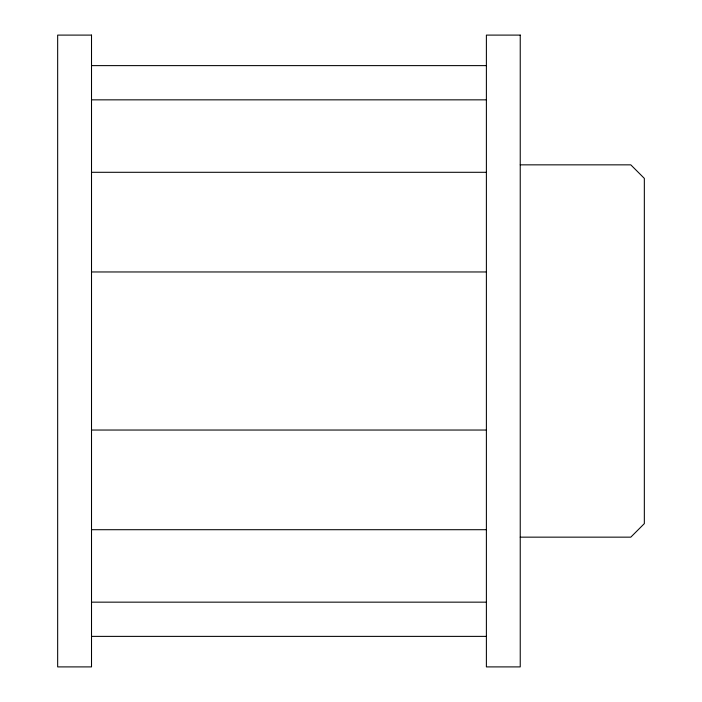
<?xml version="1.0" encoding="UTF-8"?>
<svg xmlns="http://www.w3.org/2000/svg" width="702" height="702" viewBox="0 0 702 702"><rect width="100%" height="100%" fill="white"/><g stroke="black" fill="none" stroke-linecap="round" stroke-linejoin="round"><path stroke-width="1.05" d="M91.514 65.619L486.389 65.619M91.514 99.842L486.389 99.842M520.235 164.847L630.8 164.847L644.339 178.387L644.339 523.613L630.8 537.153L520.235 537.153M91.514 172.297L486.389 172.297M91.514 271.964L486.389 271.964M91.514 430.036L486.389 430.036M91.514 529.703L486.389 529.703M91.514 602.158L486.389 602.158M91.514 636.381L486.389 636.381M91.514 35.1L57.661 35.1L57.661 666.9L91.514 666.9L91.514 35.1M520.235 35.1L486.389 35.1L486.389 666.9L520.235 666.9L520.235 35.1"/></g></svg>
